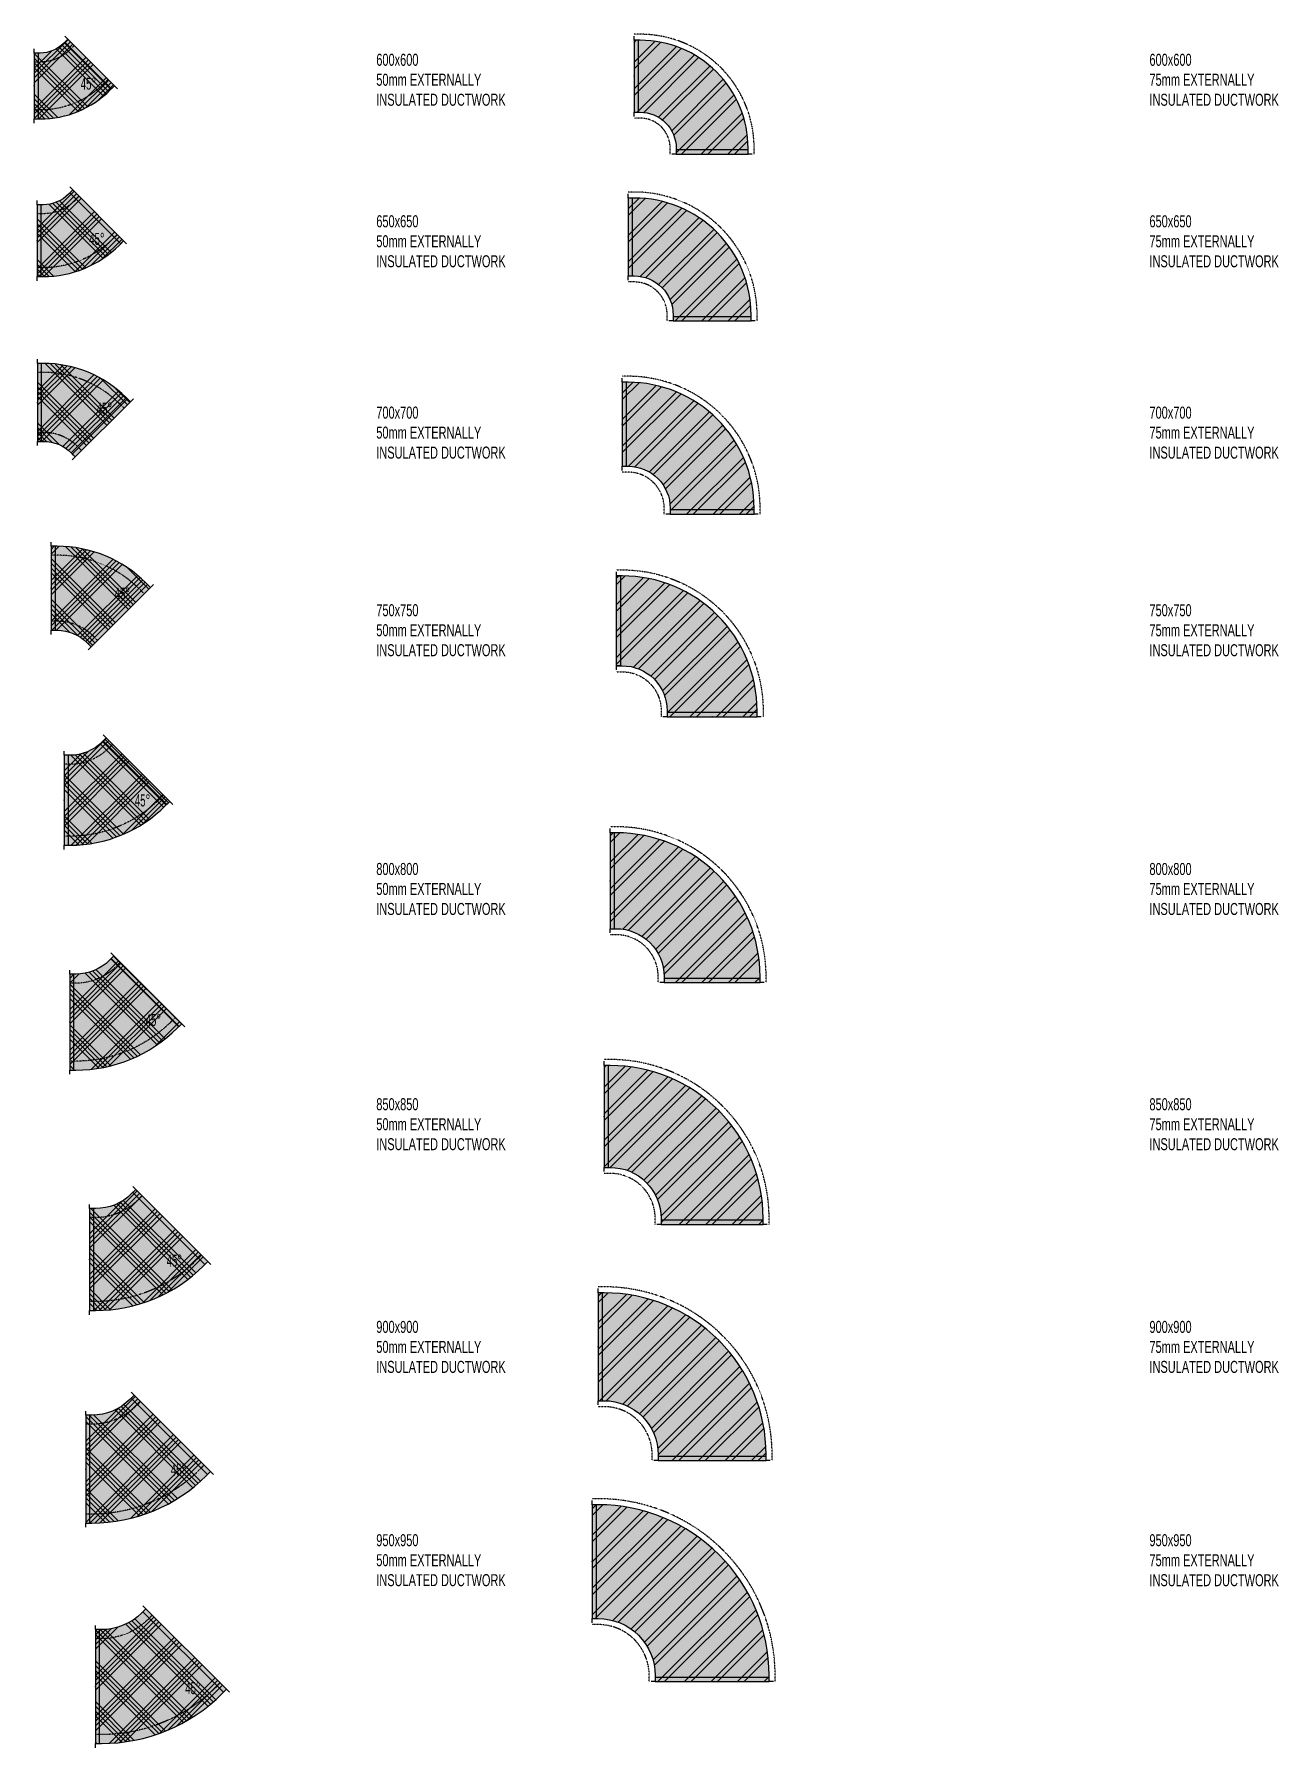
# Model space of a CAD drawing. Header units: millimetres. Extents: x 141 to 153906, y 19826 to 64501.
# Drawn here: x 122434 to 132811, y 35341 to 49632 of the extents above; entities that cross this region are included whole.
import ezdxf
from ezdxf.enums import TextEntityAlignment as Align

# ---------------------------------------------------------------- set-up
doc = ezdxf.new("R2010")
doc.units = ezdxf.units.MM
doc.linetypes.add('HID', pattern=[3.5, 2, -1.5])
doc.linetypes.add('Ins', pattern=[1, 0.5, -0.5])
for name, color, linetype in [('Hvacduct-Flange', 8, 'Continuous'), ('Hvacduct-sa', 160, 'Continuous'), ('Hvacduct-sa-Shading', 163, 'Continuous'), ('Hvacins', 118, 'Continuous'), ('HvacInsulation EX', 118, 'HID'), ('HvacInsulation IN', 118, 'Continuous'), ('Hvactext', 7, 'Continuous')]:
    doc.layers.add(name, color=color, linetype=linetype)
doc.styles.add('Arial Narrow_1', font='ARIALN.TTF', dxfattribs={"height": 250})
doc.styles.add('HVACS', font='ARIALN.TTF', dxfattribs={"width": 0.8})
pattern_1 = [(45, (76276.46, -89129.04), (-169.70563, 169.70563), []), (45, (76316.46, -89129.04), (-169.70563, 169.70563), []), (45, (76356.46, -89129.04), (-169.70563, 169.70563), []), (45, (76396.46, -89129.04), (-169.70563, 169.70563), []), (135, (76276.46, -89129.04), (-169.70563, -169.70563), []), (135, (76316.46, -89129.04), (-169.70563, -169.70563), []), (135, (76356.46, -89129.04), (-169.70563, -169.70563), []), (135, (76396.46, -89129.04), (-169.70563, -169.70563), [])]

msp = doc.modelspace()

# ---------------------------------------------------------------- hatches: boundary and pattern name
at = {"layer": 'Hvacduct-sa-Shading'}
for points in [[(122484, 49476.1), (122434, 49476.1), (122434, 48926.1), (122484, 48926.1, 0.1989124), (123067.4, 49167.8), (123102.7, 49203.1), (122713.8, 49592), (122678.5, 49556.7, -0.1989124)], [(127486.8, 49582.5), (127436.8, 49582.5), (127436.8, 48982.5), (127486.8, 48982.5, -0.4142136), (127786.8, 48682.5), (127786.8, 48632.5), (128386.8, 48632.5), (128386.8, 48682.5, 0.4142136)], [(122507.7, 48210.8), (122457.7, 48210.8), (122457.7, 47610.8), (122507.7, 47610.8, 0.1989124), (123144.1, 47874.4), (123179.4, 47909.7), (122755.1, 48334), (122719.8, 48298.6, -0.1989124)], [(127436.8, 48266.6), (127386.8, 48266.6), (127386.8, 47616.6), (127436.8, 47616.6, -0.4142136), (127761.8, 47291.6), (127761.8, 47241.6), (128411.8, 47241.6), (128411.8, 47291.6, 0.4142136)], [(122510.6, 46887.2), (122460.6, 46887.2), (122460.6, 46237.2), (122510.6, 46237.2, -0.1989124), (122740.4, 46142), (122775.8, 46106.6), (123235.4, 46566.3), (123200.1, 46601.6, 0.1989124)], [(127386.8, 46729.9), (127336.8, 46729.9), (127336.8, 46029.9), (127386.8, 46029.9, -0.4142136), (127736.8, 45679.9), (127736.8, 45629.9), (128436.8, 45629.9), (128436.8, 45679.9, 0.4142136)], [(122624.8, 45362.1), (122574.8, 45362.1), (122574.8, 44662.1), (122624.8, 44662.1, -0.1989124), (122872.2, 44559.6), (122907.6, 44524.3), (123402.6, 45019.2), (123367.2, 45054.6, 0.1989124)], [(127711.8, 43990.1), (127711.8, 43940.1), (128461.8, 43940.1), (128461.8, 43990.1, 0.4142136), (127336.8, 45115.1), (127286.8, 45115.1), (127286.8, 44365.1), (127336.8, 44365.1, -0.4142136)], [(122733.1, 43619), (122683.1, 43619), (122683.1, 42869), (122733.1, 42869, 0.1989124), (123528.6, 43198.5), (123563.9, 43233.8), (123033.6, 43764.2), (122998.2, 43728.8, -0.1989124)], [(127286.8, 42972.2), (127236.8, 42972.2), (127236.8, 42172.2), (127286.8, 42172.2, -0.4142136), (127686.8, 41772.2), (127686.8, 41722.2), (128486.8, 41722.2), (128486.8, 41772.2, 0.4142136)], [(122779.5, 41792.6), (122729.5, 41792.6), (122729.5, 40992.6), (122779.5, 40992.6, 0.1989124), (123628.1, 41344.1), (123663.4, 41379.4), (123097.7, 41945.1), (123062.4, 41909.8, -0.1989124)], [(127236.8, 41031.1), (127186.8, 41031.1), (127186.8, 40181.1), (127236.8, 40181.1, -0.4142136), (127661.8, 39756.1), (127661.8, 39706.1), (128511.8, 39706.1), (128511.8, 39756.1, 0.4142136)], [(122944.6, 39838), (122894.6, 39838), (122894.6, 38988), (122944.6, 38988, 0.1989124), (123846.2, 39361.5), (123881.5, 39396.8), (123280.5, 39997.9), (123245.1, 39962.5, -0.1989124)], [(127186.8, 39135.3), (127136.8, 39135.3), (127136.8, 38235.3), (127186.8, 38235.3, -0.4142136), (127636.8, 37785.3), (127636.8, 37735.3), (128536.8, 37735.3), (128536.8, 37785.3, 0.4142136)], [(122913.5, 38114.5), (122863.5, 38114.5), (122863.5, 37214.5), (122913.5, 37214.5, 0.1989124), (123868.1, 37609.9), (123903.5, 37645.3), (123267.1, 38281.7), (123231.7, 38246.3, -0.1989124)], [(127137, 37368.1), (127087, 37368.1), (127087, 36418.1), (127137, 36418.1, -0.4142136), (127612, 35943.1), (127612, 35893.1), (128562, 35893.1), (128562, 35943.1, 0.4142136)], [(122993.9, 36326), (122943.9, 36326), (122943.9, 35376), (122993.9, 35376, 0.1989124), (124001.5, 35793.3), (124036.9, 35828.7), (123365.1, 36500.5), (123329.8, 36465.1, -0.1989124)]]:
    msp.add_hatch(color=256, dxfattribs=at).paths.add_polyline_path(points)
at = {"layer": 'HvacInsulation EX'}
h = msp.add_hatch(dxfattribs=at)
h.set_pattern_fill('BRICK_EXISTING', color=256, scale=15.384615, style=0)
h.set_pattern_definition([(45, (43196.1, 64853.27), (-110.52623, 110.52623), []), (45, (43251.37, 64853.27), (-110.52623, 110.52623), [])])
h.paths.add_polyline_path([(127486.8, 49582.5), (127436.8, 49582.5), (127436.8, 48982.5), (127486.8, 48982.5, -0.4142136), (127786.8, 48682.5), (127786.8, 48632.5), (128386.8, 48632.5), (128386.8, 48682.5, 0.4142136)])
h = msp.add_hatch(dxfattribs=at)
h.set_pattern_fill('BRICK_EXISTING', color=256, scale=15.384615, style=0)
h.set_pattern_definition([(45, (43264.54, 64853.27), (-110.52623, 110.52623), []), (45, (43319.8, 64853.27), (-110.52623, 110.52623), [])])
h.paths.add_polyline_path([(127436.8, 48266.6), (127386.8, 48266.6), (127386.8, 47616.6), (127436.8, 47616.6, -0.4142136), (127761.8, 47291.6), (127761.8, 47241.6), (128411.8, 47241.6), (128411.8, 47291.6, 0.4142136)])
h = msp.add_hatch(dxfattribs=at)
h.set_pattern_fill('BRICK_EXISTING', color=256, scale=15.384615, style=0)
h.set_pattern_definition([(45, (42760.37, 64853.27), (-110.52623, 110.52623), []), (45, (42815.64, 64853.27), (-110.52623, 110.52623), [])])
h.paths.add_polyline_path([(127386.8, 46729.9), (127336.8, 46729.9), (127336.8, 46029.9), (127386.8, 46029.9, -0.4142136), (127736.8, 45679.9), (127736.8, 45629.9), (128436.8, 45629.9), (128436.8, 45679.9, 0.4142136)])
h = msp.add_hatch(dxfattribs=at)
h.set_pattern_fill('BRICK_EXISTING', color=256, scale=15.384615, style=0)
h.set_pattern_definition([(45, (23471, 61531.12), (-110.52623, 110.52623), []), (45, (23526.27, 61531.12), (-110.52623, 110.52623), [])])
h.paths.add_polyline_path([(127711.8, 43990.1), (127711.8, 43940.1), (128461.8, 43940.1), (128461.8, 43990.1, 0.4142136), (127336.8, 45115.1), (127286.8, 45115.1), (127286.8, 44365.1), (127336.8, 44365.1, -0.4142136)])
h = msp.add_hatch(dxfattribs=at)
h.set_pattern_fill('BRICK_EXISTING', color=256, scale=15.384615, style=0)
h.set_pattern_definition([(45, (42595.23, 64853.27), (-110.52623, 110.52623), []), (45, (42650.5, 64853.27), (-110.52623, 110.52623), [])])
h.paths.add_polyline_path([(127286.8, 42972.2), (127236.8, 42972.2), (127236.8, 42172.2), (127286.8, 42172.2, -0.4142136), (127686.8, 41772.2), (127686.8, 41722.2), (128486.8, 41722.2), (128486.8, 41772.2, 0.4142136)])
h = msp.add_hatch(dxfattribs=at)
h.set_pattern_fill('BRICK_EXISTING', color=256, scale=15.384615, style=0)
h.set_pattern_definition([(45, (42432.72, 64853.27), (-110.52623, 110.52623), []), (45, (42487.98, 64853.27), (-110.52623, 110.52623), [])])
h.paths.add_polyline_path([(127236.8, 41031.1), (127186.8, 41031.1), (127186.8, 40181.1), (127236.8, 40181.1, -0.4142136), (127661.8, 39756.1), (127661.8, 39706.1), (128511.8, 39706.1), (128511.8, 39756.1, 0.4142136)])
h = msp.add_hatch(dxfattribs=at)
h.set_pattern_fill('BRICK_EXISTING', color=256, scale=15.384615, style=0)
h.set_pattern_definition([(45, (42276.12, 64774.13), (-110.52623, 110.52623), []), (45, (42331.39, 64774.13), (-110.52623, 110.52623), [])])
h.paths.add_polyline_path([(127186.8, 39135.3), (127136.8, 39135.3), (127136.8, 38235.3), (127186.8, 38235.3, -0.4142136), (127636.8, 37785.3), (127636.8, 37735.3), (128536.8, 37735.3), (128536.8, 37785.3, 0.4142136)])
h = msp.add_hatch(dxfattribs=at)
h.set_pattern_fill('BRICK_EXISTING', color=256, scale=15.384615, style=0)
h.set_pattern_definition([(45, (42321.06, 65084.22), (-110.52623, 110.52623), []), (45, (42376.33, 65084.22), (-110.52623, 110.52623), [])])
h.paths.add_polyline_path([(127137, 37368.1), (127087, 37368.1), (127087, 36418.1), (127137, 36418.1, -0.4142136), (127612, 35943.1), (127612, 35893.1), (128562, 35893.1), (128562, 35943.1, 0.4142136)])
at = {"layer": 'HvacInsulation IN'}
h = msp.add_hatch(dxfattribs=at)
h.set_pattern_fill('INS100I', color=256, scale=40, style=0)
h.set_pattern_definition(pattern_1)
h.paths.add_polyline_path([(122484, 49476.1), (122434, 49476.1), (122434, 48926.1), (122484, 48926.1, 0.1989124), (123067.4, 49167.8), (123102.7, 49203.1), (122713.8, 49592), (122678.5, 49556.7, -0.1989124)])
h = msp.add_hatch(dxfattribs=at)
h.set_pattern_fill('INS100I', color=256, scale=40, style=0)
h.set_pattern_definition(pattern_1)
h.paths.add_polyline_path([(122507.7, 48210.8), (122457.7, 48210.8), (122457.7, 47610.8), (122507.7, 47610.8, 0.1989124), (123144.1, 47874.4), (123179.4, 47909.7), (122755.1, 48334), (122719.8, 48298.6, -0.1989124)])
h = msp.add_hatch(dxfattribs=at)
h.set_pattern_fill('INS100I', color=256, scale=40, style=0)
h.set_pattern_definition(pattern_1)
h.paths.add_polyline_path([(122510.6, 46887.2), (122460.6, 46887.2), (122460.6, 46237.2), (122510.6, 46237.2, -0.1989124), (122740.4, 46142), (122775.8, 46106.6), (123235.4, 46566.3), (123200.1, 46601.6, 0.1989124)])
h = msp.add_hatch(dxfattribs=at)
h.set_pattern_fill('INS100I', color=256, scale=40, style=0)
h.set_pattern_definition(pattern_1)
h.paths.add_polyline_path([(122624.8, 45362.1), (122574.8, 45362.1), (122574.8, 44662.1), (122624.8, 44662.1, -0.1989124), (122872.2, 44559.6), (122907.6, 44524.3), (123402.6, 45019.2), (123367.2, 45054.6, 0.1989124)])
h = msp.add_hatch(dxfattribs=at)
h.set_pattern_fill('INS100I', color=256, scale=40, style=0)
h.set_pattern_definition(pattern_1)
h.paths.add_polyline_path([(122733.1, 43619), (122683.1, 43619), (122683.1, 42869), (122733.1, 42869, 0.1989124), (123528.6, 43198.5), (123563.9, 43233.8), (123033.6, 43764.2), (122998.2, 43728.8, -0.1989124)])
h = msp.add_hatch(dxfattribs=at)
h.set_pattern_fill('INS100I', color=256, scale=40, style=0)
h.set_pattern_definition(pattern_1)
h.paths.add_polyline_path([(122779.5, 41792.6), (122729.5, 41792.6), (122729.5, 40992.6), (122779.5, 40992.6, 0.1989124), (123628.1, 41344.1), (123663.4, 41379.4), (123097.7, 41945.1), (123062.4, 41909.8, -0.1989124)])
h = msp.add_hatch(dxfattribs=at)
h.set_pattern_fill('INS100I', color=256, scale=40, style=0)
h.set_pattern_definition(pattern_1)
h.paths.add_polyline_path([(122944.6, 39838), (122894.6, 39838), (122894.6, 38988), (122944.6, 38988, 0.1989124), (123846.2, 39361.5), (123881.5, 39396.8), (123280.5, 39997.9), (123245.1, 39962.5, -0.1989124)])
h = msp.add_hatch(dxfattribs=at)
h.set_pattern_fill('INS100I', color=256, scale=40, style=0)
h.set_pattern_definition(pattern_1)
h.paths.add_polyline_path([(122913.5, 38114.5), (122863.5, 38114.5), (122863.5, 37214.5), (122913.5, 37214.5, 0.1989124), (123868.1, 37609.9), (123903.5, 37645.3), (123267.1, 38281.7), (123231.7, 38246.3, -0.1989124)])
h = msp.add_hatch(dxfattribs=at)
h.set_pattern_fill('INS100I', color=256, scale=40, style=0)
h.set_pattern_definition(pattern_1)
h.paths.add_polyline_path([(122993.9, 36326), (122943.9, 36326), (122943.9, 35376), (122993.9, 35376, 0.1989124), (124001.5, 35793.3), (124036.9, 35828.7), (123365.1, 36500.5), (123329.8, 36465.1, -0.1989124)])

# ---------------------------------------------------------------- linework, layer by layer
for p in [(122434, 49201.1), (122457.7, 47910.8), (122460.6, 46562.2), (122574.8, 45012.1), (122683.1, 43244), (122729.5, 41392.6), (122894.6, 39413), (122863.5, 37664.5), (122943.9, 35851)]:
    msp.add_point(p)
at = {"layer": 'Hvacduct-Flange', "elevation": 100.5, "flags": 128}
for points in [[(127436.8, 48947.5), (127436.8, 48982.5), (127471.8, 48982.5), (127471.8, 49582.5), (127436.8, 49582.5), (127436.8, 49617.5)], [(128421.8, 48632.5), (128386.8, 48632.5), (128386.8, 48667.5), (127786.8, 48667.5), (127786.8, 48632.5), (127751.8, 48632.5)], [(127386.8, 47581.6), (127386.8, 47616.6), (127421.8, 47616.6), (127421.8, 48266.6), (127386.8, 48266.6), (127386.8, 48301.6)], [(128446.8, 47241.6), (128411.8, 47241.6), (128411.8, 47276.6), (127761.8, 47276.6), (127761.8, 47241.6), (127726.8, 47241.6)], [(127336.8, 45994.9), (127336.8, 46029.9), (127371.8, 46029.9), (127371.8, 46729.9), (127336.8, 46729.9), (127336.8, 46764.9)], [(128471.8, 45629.9), (128436.8, 45629.9), (128436.8, 45664.9), (127736.8, 45664.9), (127736.8, 45629.9), (127701.8, 45629.9)], [(127286.8, 45150.1), (127286.8, 45115.1), (127321.8, 45115.1), (127321.8, 44365.1), (127286.8, 44365.1), (127286.8, 44330.1)], [(128496.8, 43940.1), (128461.8, 43940.1), (128461.8, 43975.1), (127711.8, 43975.1), (127711.8, 43940.1), (127676.8, 43940.1)], [(127236.8, 42137.2), (127236.8, 42172.2), (127271.8, 42172.2), (127271.8, 42972.2), (127236.8, 42972.2), (127236.8, 43007.2)], [(128521.8, 41722.2), (128486.8, 41722.2), (128486.8, 41757.2), (127686.8, 41757.2), (127686.8, 41722.2), (127651.8, 41722.2)], [(127186.8, 40146.1), (127186.8, 40181.1), (127221.8, 40181.1), (127221.8, 41031.1), (127186.8, 41031.1), (127186.8, 41066.1)], [(128546.8, 39706.1), (128511.8, 39706.1), (128511.8, 39741.1), (127661.8, 39741.1), (127661.8, 39706.1), (127626.8, 39706.1)], [(127136.8, 38200.3), (127136.8, 38235.3), (127171.8, 38235.3), (127171.8, 39135.3), (127136.8, 39135.3), (127136.8, 39170.3)], [(128571.8, 37735.3), (128536.8, 37735.3), (128536.8, 37770.3), (127636.8, 37770.3), (127636.8, 37735.3), (127601.8, 37735.3)], [(127087, 36383.1), (127087, 36418.1), (127122, 36418.1), (127122, 37368.1), (127087, 37368.1), (127087, 37403.1)], [(128597, 35893.1), (128562, 35893.1), (128562, 35928.1), (127612, 35928.1), (127612, 35893.1), (127577, 35893.1)]]:
    msp.add_lwpolyline(points, dxfattribs=at)
at = {"layer": 'Hvacduct-Flange'}
for p in [(127436.8, 49282.5, 100.5), (127386.8, 47941.6, 100.5), (127336.8, 46379.9, 100.5), (128086.8, 43940.1, 100.5), (127236.8, 42572.2, 100.5), (127186.8, 40606.1, 100.5), (127136.8, 38685.3, 100.5), (127087, 36893.1, 100.5)]:
    msp.add_point(p, dxfattribs=at)
at = {"layer": 'Hvacduct-sa', "flags": 128}
for points in [[(122484, 49476.1), (122434, 49476.1), (122434, 48926.1), (122484, 48926.1, 0.1989124), (123067.4, 49167.8), (123102.7, 49203.1), (122713.8, 49592), (122678.5, 49556.7, -0.1989124), (122484, 49476.1)], [(122507.7, 48210.8), (122457.7, 48210.8), (122457.7, 47610.8), (122507.7, 47610.8, 0.1989124), (123144.1, 47874.4), (123179.4, 47909.7), (122755.1, 48334), (122719.8, 48298.6, -0.1989124), (122507.7, 48210.8)], [(122510.6, 46887.2), (122460.6, 46887.2), (122460.6, 46237.2), (122510.6, 46237.2, -0.1989124), (122740.4, 46142), (122775.8, 46106.6), (123235.4, 46566.3), (123200.1, 46601.6, 0.1989124), (122510.6, 46887.2)], [(122624.8, 45362.1), (122574.8, 45362.1), (122574.8, 44662.1), (122624.8, 44662.1, -0.1989124), (122872.2, 44559.6), (122907.6, 44524.3), (123402.6, 45019.2), (123367.2, 45054.6, 0.1989124), (122624.8, 45362.1)], [(122733.1, 43619), (122683.1, 43619), (122683.1, 42869), (122733.1, 42869, 0.1989124), (123528.6, 43198.5), (123563.9, 43233.8), (123033.6, 43764.2), (122998.2, 43728.8, -0.1989124), (122733.1, 43619)], [(122779.5, 41792.6), (122729.5, 41792.6), (122729.5, 40992.6), (122779.5, 40992.6, 0.1989124), (123628.1, 41344.1), (123663.4, 41379.4), (123097.7, 41945.1), (123062.4, 41909.8, -0.1989124), (122779.5, 41792.6)], [(122944.6, 39838), (122894.6, 39838), (122894.6, 38988), (122944.6, 38988, 0.1989124), (123846.2, 39361.5), (123881.5, 39396.8), (123280.5, 39997.9), (123245.1, 39962.5, -0.1989124), (122944.6, 39838)], [(122913.5, 38114.5), (122863.5, 38114.5), (122863.5, 37214.5), (122913.5, 37214.5, 0.1989124), (123868.1, 37609.9), (123903.5, 37645.3), (123267.1, 38281.7), (123231.7, 38246.3, -0.1989124), (122913.5, 38114.5)], [(122993.9, 36326), (122943.9, 36326), (122943.9, 35376), (122993.9, 35376, 0.1989124), (124001.5, 35793.3), (124036.9, 35828.7), (123365.1, 36500.5), (123329.8, 36465.1, -0.1989124), (122993.9, 36326)]]:
    msp.add_lwpolyline(points, format="xyb", close=True, dxfattribs=at)
for points in [[(123127.5, 49178.4), (123102.7, 49203.1), (123078, 49178.4), (122689.1, 49567.3), (122713.8, 49592), (122689.1, 49616.8)], [(122434, 48891.1), (122434, 48926.1), (122469, 48926.1), (122469, 49476.1), (122434, 49476.1), (122434, 49511.1)], [(123204.2, 47885), (123179.4, 47909.7), (123154.7, 47885), (122730.4, 48309.2), (122755.1, 48334), (122730.4, 48358.7)], [(122457.7, 47575.8), (122457.7, 47610.8), (122492.7, 47610.8), (122492.7, 48210.8), (122457.7, 48210.8), (122457.7, 48245.8)], [(122460.6, 46202.2), (122460.6, 46237.2), (122495.6, 46237.2), (122495.6, 46887.2), (122460.6, 46887.2), (122460.6, 46922.2)], [(123260.2, 46591), (123235.4, 46566.3), (123210.7, 46591), (122751.1, 46131.4), (122775.8, 46106.6), (122751.1, 46081.9)], [(122574.8, 44627.1), (122574.8, 44662.1), (122609.8, 44662.1), (122609.8, 45362.1), (122574.8, 45362.1), (122574.8, 45397.1)], [(123427.3, 45044), (123402.6, 45019.2), (123377.8, 45044), (122882.9, 44549), (122907.6, 44524.3), (122882.9, 44499.5)], [(123588.7, 43209.1), (123563.9, 43233.8), (123539.2, 43209.1), (123008.8, 43739.4), (123033.6, 43764.2), (123008.8, 43788.9)], [(122683.1, 42834), (122683.1, 42869), (122718.1, 42869), (122718.1, 43619), (122683.1, 43619), (122683.1, 43654)], [(123688.2, 41354.7), (123663.4, 41379.4), (123638.7, 41354.7), (123073, 41920.4), (123097.7, 41945.1), (123073, 41969.9)], [(122729.5, 40957.6), (122729.5, 40992.6), (122764.5, 40992.6), (122764.5, 41792.6), (122729.5, 41792.6), (122729.5, 41827.6)], [(123906.3, 39372.1), (123881.5, 39396.8), (123856.8, 39372.1), (123255.7, 39973.1), (123280.5, 39997.9), (123255.7, 40022.6)], [(122894.6, 38953), (122894.6, 38988), (122929.6, 38988), (122929.6, 39838), (122894.6, 39838), (122894.6, 39873)], [(123928.2, 37620.6), (123903.5, 37645.3), (123878.7, 37620.6), (123242.4, 38257), (123267.1, 38281.7), (123242.4, 38306.4)], [(122863.5, 37179.5), (122863.5, 37214.5), (122898.5, 37214.5), (122898.5, 38114.5), (122863.5, 38114.5), (122863.5, 38149.5)], [(124061.6, 35804), (124036.9, 35828.7), (124012.1, 35804), (123340.4, 36475.7), (123365.1, 36500.5), (123340.4, 36525.2)], [(122943.9, 35341), (122943.9, 35376), (122978.9, 35376), (122978.9, 36326), (122943.9, 36326), (122943.9, 36361)]]:
    msp.add_lwpolyline(points, dxfattribs=at)
at = {"layer": 'Hvacduct-sa', "elevation": 100.5, "flags": 128}
for points in [[(127486.8, 49582.5), (127436.8, 49582.5), (127436.8, 48982.5), (127486.8, 48982.5, -0.4142136), (127786.8, 48682.5), (127786.8, 48632.5), (128386.8, 48632.5), (128386.8, 48682.5, 0.4142136), (127486.8, 49582.5)], [(127436.8, 48266.6), (127386.8, 48266.6), (127386.8, 47616.6), (127436.8, 47616.6, -0.4142136), (127761.8, 47291.6), (127761.8, 47241.6), (128411.8, 47241.6), (128411.8, 47291.6, 0.4142136), (127436.8, 48266.6)], [(127386.8, 46729.9), (127336.8, 46729.9), (127336.8, 46029.9), (127386.8, 46029.9, -0.4142136), (127736.8, 45679.9), (127736.8, 45629.9), (128436.8, 45629.9), (128436.8, 45679.9, 0.4142136), (127386.8, 46729.9)], [(127711.8, 43990.1), (127711.8, 43940.1), (128461.8, 43940.1), (128461.8, 43990.1, 0.4142136), (127336.8, 45115.1), (127286.8, 45115.1), (127286.8, 44365.1), (127336.8, 44365.1, -0.4142136), (127711.8, 43990.1)], [(127286.8, 42972.2), (127236.8, 42972.2), (127236.8, 42172.2), (127286.8, 42172.2, -0.4142136), (127686.8, 41772.2), (127686.8, 41722.2), (128486.8, 41722.2), (128486.8, 41772.2, 0.4142136), (127286.8, 42972.2)], [(127236.8, 41031.1), (127186.8, 41031.1), (127186.8, 40181.1), (127236.8, 40181.1, -0.4142136), (127661.8, 39756.1), (127661.8, 39706.1), (128511.8, 39706.1), (128511.8, 39756.1, 0.4142136), (127236.8, 41031.1)], [(127186.8, 39135.3), (127136.8, 39135.3), (127136.8, 38235.3), (127186.8, 38235.3, -0.4142136), (127636.8, 37785.3), (127636.8, 37735.3), (128536.8, 37735.3), (128536.8, 37785.3, 0.4142136), (127186.8, 39135.3)], [(127137, 37368.1), (127087, 37368.1), (127087, 36418.1), (127137, 36418.1, -0.4142136), (127612, 35943.1), (127612, 35893.1), (128562, 35893.1), (128562, 35943.1, 0.4142136), (127137, 37368.1)]]:
    msp.add_lwpolyline(points, format="xyb", close=True, dxfattribs=at)
at = {"layer": 'Hvacins', "linetype": 'Ins', "elevation": 100.5, "flags": 128}
for points in [[(128436.8, 48632.5), (128436.8, 48682.5, 0.4142136), (127486.8, 49632.5), (127436.8, 49632.5)], [(127736.8, 48632.5), (127736.8, 48682.5, 0.4142136), (127486.8, 48932.5), (127436.8, 48932.5)], [(128461.8, 47241.6), (128461.8, 47291.6, 0.4142136), (127436.8, 48316.6), (127386.8, 48316.6)], [(127711.8, 47241.6), (127711.8, 47291.6, 0.4142136), (127436.8, 47566.6), (127386.8, 47566.6)], [(128486.8, 45629.9), (128486.8, 45679.9, 0.4142136), (127386.8, 46779.9), (127336.8, 46779.9)], [(127686.8, 45629.9), (127686.8, 45679.9, 0.4142136), (127386.8, 45979.9), (127336.8, 45979.9)], [(127286.8, 45165.1), (127336.8, 45165.1, -0.4142136), (128511.8, 43990.1), (128511.8, 43940.1)], [(127286.8, 44315.1), (127336.8, 44315.1, -0.4142136), (127661.8, 43990.1), (127661.8, 43940.1)], [(128536.8, 41722.2), (128536.8, 41772.2, 0.4142136), (127286.8, 43022.2), (127236.8, 43022.2)], [(127636.8, 41722.2), (127636.8, 41772.2, 0.4142136), (127286.8, 42122.2), (127236.8, 42122.2)], [(128561.8, 39706.1), (128561.8, 39756.1, 0.4142136), (127236.8, 41081.1), (127186.8, 41081.1)], [(127611.8, 39706.1), (127611.8, 39756.1, 0.4142136), (127236.8, 40131.1), (127186.8, 40131.1)], [(128586.8, 37735.3), (128586.8, 37785.3, 0.4142136), (127186.8, 39185.3), (127136.8, 39185.3)], [(127586.8, 37735.3), (127586.8, 37785.3, 0.4142136), (127186.8, 38185.3), (127136.8, 38185.3)], [(128612, 35893.1), (128612, 35943.1, 0.4142136), (127137, 37418.1), (127087, 37418.1)], [(127562, 35893.1), (127562, 35943.1, 0.4142136), (127137, 36368.1), (127087, 36368.1)]]:
    msp.add_lwpolyline(points, format="xyb", dxfattribs=at)
at = {"layer": 'Hvacins', "linetype": 'Ins', "flags": 128}
for points in [[(122766.9, 49539), (122731.5, 49503.6, -0.1989124), (122484, 49401.1), (122434, 49401.1)], [(123049.7, 49256.2), (123014.3, 49220.8, -0.1989124), (122484, 49001.1), (122434, 49001.1)], [(122808.2, 48280.9), (122772.8, 48245.6, -0.1989124), (122507.7, 48135.8), (122457.7, 48135.8)], [(123126.4, 47962.7), (123091, 47927.4, -0.1989124), (122507.7, 47685.8), (122457.7, 47685.8)], [(123182.4, 46513.2), (123147, 46548.6, 0.1989124), (122510.6, 46812.2), (122460.6, 46812.2)], [(122828.8, 46159.7), (122793.5, 46195, 0.1989124), (122510.6, 46312.2), (122460.6, 46312.2)], [(123349.5, 44966.2), (123314.2, 45001.6, 0.1989124), (122624.8, 45287.1), (122574.8, 45287.1)], [(122960.6, 44577.3), (122925.3, 44612.7, 0.1989124), (122624.8, 44737.1), (122574.8, 44737.1)], [(123086.6, 43711.1), (123051.3, 43675.8, -0.1989124), (122733.1, 43544), (122683.1, 43544)], [(123510.9, 43286.9), (123475.5, 43251.5, -0.1989124), (122733.1, 42944), (122683.1, 42944)], [(123150.8, 41892.1), (123115.4, 41856.7, -0.1989124), (122779.5, 41717.6), (122729.5, 41717.6)], [(123610.4, 41432.5), (123575, 41397.1, -0.1989124), (122779.5, 41067.6), (122729.5, 41067.6)], [(123333.5, 39944.8), (123298.2, 39909.5, -0.1989124), (122944.6, 39763), (122894.6, 39763)], [(123828.5, 39449.8), (123793.1, 39414.5, -0.1989124), (122944.6, 39063), (122894.6, 39063)], [(123320.1, 38228.7), (123284.8, 38193.3, -0.1989124), (122913.5, 38039.5), (122863.5, 38039.5)], [(123850.5, 37698.3), (123815.1, 37663, -0.1989124), (122913.5, 37289.5), (122863.5, 37289.5)], [(123418.2, 36447.4), (123382.8, 36412.1, -0.1989124), (122993.9, 36251), (122943.9, 36251)], [(123983.9, 35881.7), (123948.5, 35846.4, -0.1989124), (122993.9, 35451), (122943.9, 35451)]]:
    msp.add_lwpolyline(points, format="xyb", dxfattribs=at)

# ---------------------------------------------------------------- texts
at = {"layer": 'Hvactext', "style": 'HVACS', "width": 0.7}
for p in [(122885.5, 49220.5), (122956.2, 47926.2), (123018.3, 46510.8), (123168, 44967.4), (123336.8, 43242.5), (123427.3, 41411.1), (123601.9, 39403.7), (123636.9, 37661.6), (123756.7, 35838.5)]:
    msp.add_text('45%%d', height=100, dxfattribs=at).set_placement(p, align=Align.MIDDLE)
at = {"layer": 'Hvactext', "char_height": 100, "width": 4256.046, "attachment_point": 1, "style": 'Arial Narrow_1'}
for s, insert in [('\\W0.8;600x600\\P50mm EXTERNALLY \\PINSULATED DUCTWORK\\P', (125286.1, 49469.9, 100.5)), ('\\W0.8;600x600\\P75mm EXTERNALLY \\PINSULATED DUCTWORK\\P', (131733.4, 49469.7, 100.5)), ('\\W0.8;650x650\\P50mm EXTERNALLY \\PINSULATED DUCTWORK\\P', (125286.1, 48122.6, 100.5)), ('\\W0.8;650x650\\P75mm EXTERNALLY \\PINSULATED DUCTWORK\\P', (131733.4, 48122.4, 100.5)), ('\\W0.8;700x700\\P50mm EXTERNALLY \\PINSULATED DUCTWORK\\P', (125286.1, 46526.8, 100.5)), ('\\W0.8;700x700\\P75mm EXTERNALLY \\PINSULATED DUCTWORK\\P', (131733.4, 46526.6, 100.5)), ('\\W0.8;750x750\\P50mm EXTERNALLY \\PINSULATED DUCTWORK\\P', (125286.1, 44878.7, 100.5)), ('\\W0.8;750x750\\P75mm EXTERNALLY \\PINSULATED DUCTWORK\\P', (131733.4, 44878.5, 100.5)), ('\\W0.8;800x800 \\P50mm EXTERNALLY \\PINSULATED DUCTWORK\\P', (125286.1, 42720.4, 100.5)), ('\\W0.8;800x800 \\P75mm EXTERNALLY \\PINSULATED DUCTWORK\\P', (131733.4, 42720.2, 100.5)), ('\\W0.8;850x850\\P50mm EXTERNALLY \\PINSULATED DUCTWORK\\P', (125286.1, 40758.4, 100.5)), ('\\W0.8;850x850\\P75mm EXTERNALLY \\PINSULATED DUCTWORK\\P', (131733.4, 40758.2, 100.5)), ('\\W0.8;900x900\\P50mm EXTERNALLY \\PINSULATED DUCTWORK\\P', (125286.1, 38901, 100.5)), ('\\W0.8;900x900\\P75mm EXTERNALLY \\PINSULATED DUCTWORK\\P', (131733.4, 38900.8, 100.5)), ('\\W0.8;950x950\\P50mm EXTERNALLY \\PINSULATED DUCTWORK\\P', (125286.1, 37122, 100.5)), ('\\W0.8;950x950\\P75mm EXTERNALLY \\PINSULATED DUCTWORK\\P', (131733.4, 37121.8, 100.5))]:
    msp.add_mtext(s, dxfattribs=dict(at, insert=insert))

doc.saveas('drawing.dxf')
